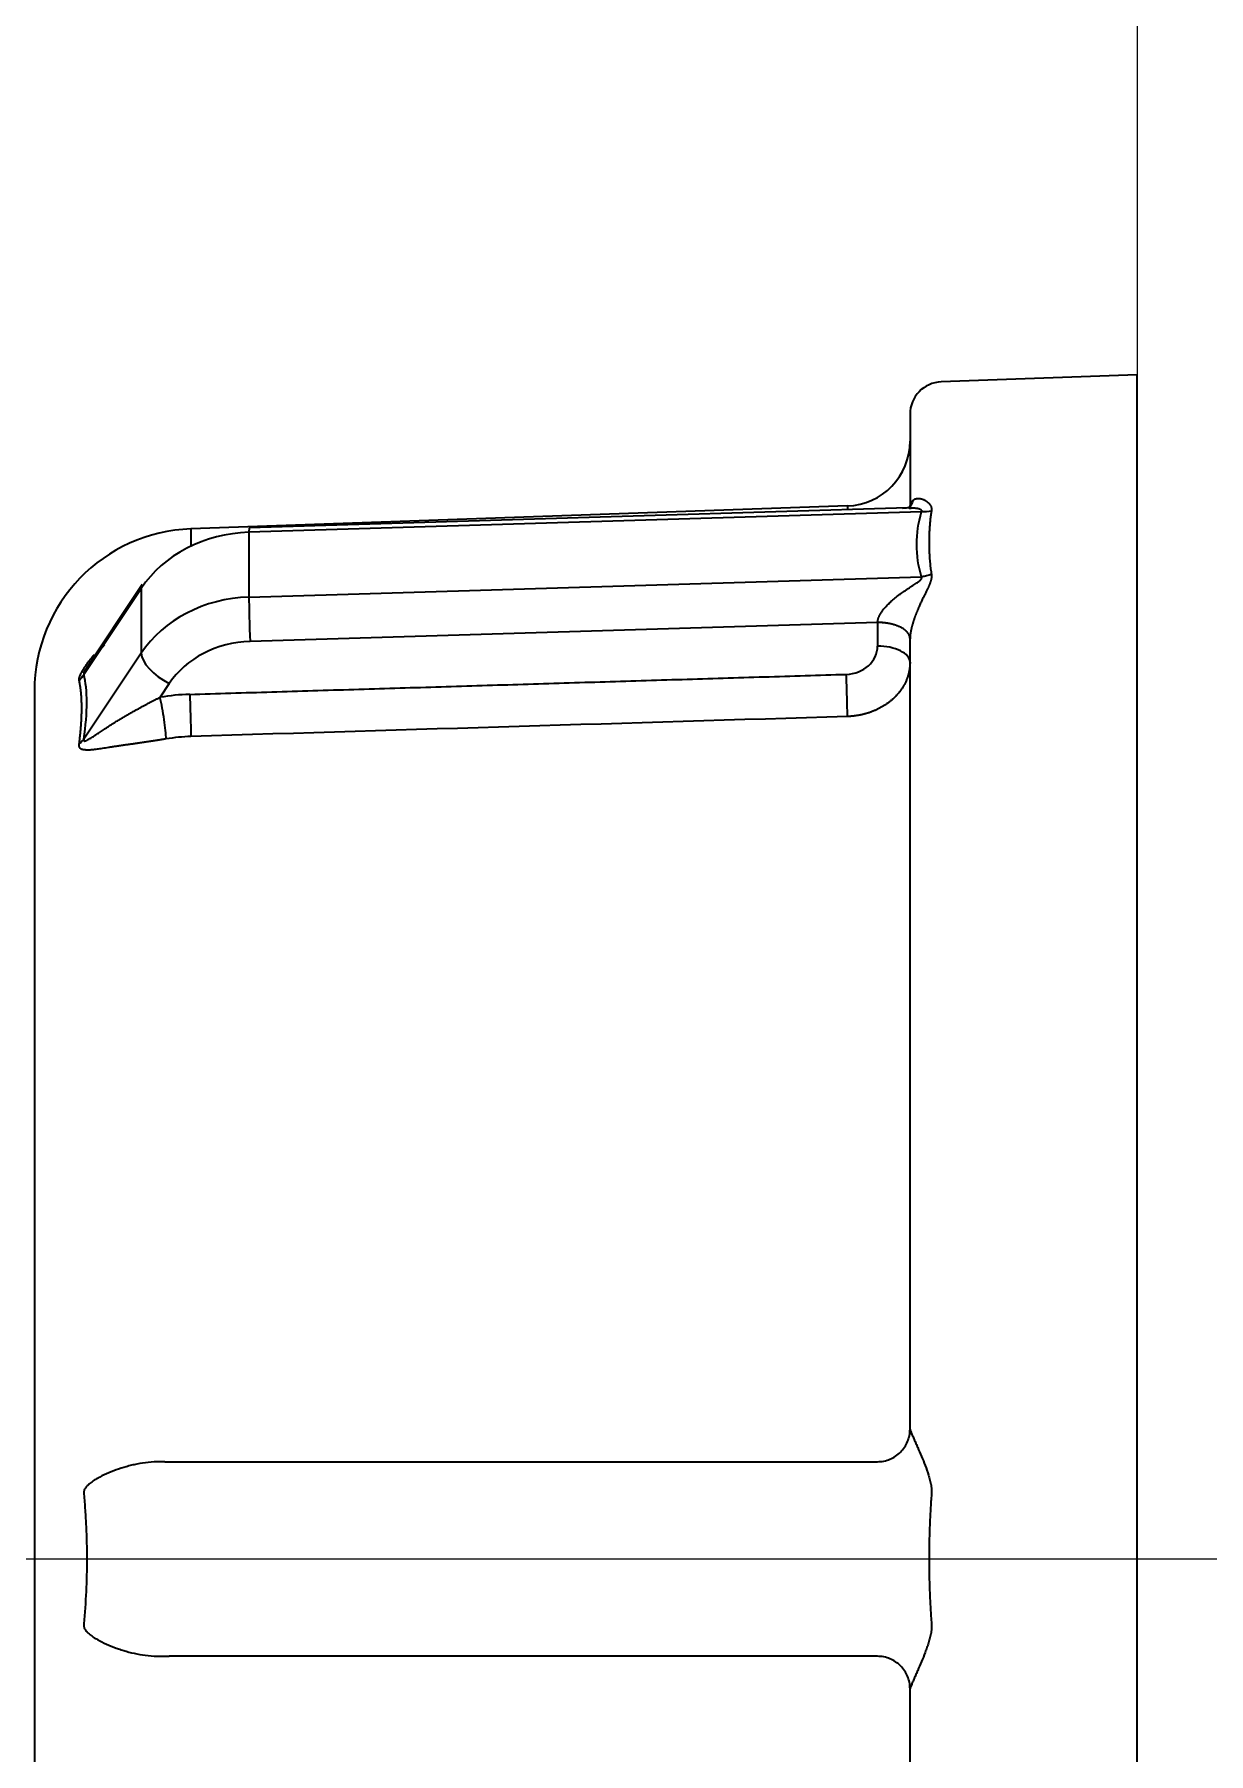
# Model space of a CAD drawing. Extents: x 5997 to 10491, y -672 to 3388.
# Drawn here: x 8124.07 to 8142.18, y 1338.83 to 1365.33 of the extents above; entities that cross this region are included whole.
import ezdxf

# ---------------------------------------------------------------- set-up
doc = ezdxf.new("R2010")
doc.units = 0
doc.header["$LTSCALE"] = 5
doc.layers.get('0').update_dxf_attribs({"linetype": 'CONTINUOUS', "lineweight": 0})
doc.layers.add('1', color=7, linetype='CONTINUOUS', true_color=0xffffff)

msp = doc.modelspace()

# ---------------------------------------------------------------- linework, layer by layer
at = {"color": 4}
for p, q in [((8141.073, 1391.826), (8141.073, 1291.826)), ((8091.073, 1341.826), (8191.073, 1341.826))]:
    msp.add_line(p, q, dxfattribs=at)
at = {"layer": '1', "color": 7, "linetype": 'Continuous', "lineweight": 35}
for p, q in [((8141.073, 1360.076), (8138.055, 1359.971)), ((8141.073, 1323.576), (8141.073, 1360.076)), ((8137.573, 1359.471), (8137.573, 1358.009)), ((8136.608, 1358.057), (8126.486, 1357.704)), ((8137.751, 1357.966), (8127.381, 1357.652)), ((8137.533, 1358.026), (8127.383, 1357.719)), ((8136.608, 1358.057), (8136.608, 1357.998)), ((8126.486, 1357.704), (8126.486, 1357.438)), ((8127.383, 1357.719), (8127.381, 1357.652)), ((8127.381, 1357.652), (8127.381, 1356.652)), ((8125.736, 1356.848), (8124.823, 1355.478)), ((8125.736, 1356.848), (8125.719, 1356.787)), ((8127.381, 1356.652), (8137.751, 1356.966)), ((8124.835, 1355.462), (8125.719, 1356.787)), ((8125.719, 1356.787), (8125.719, 1355.787)), ((8137.073, 1356.262), (8127.398, 1355.969)), ((8137.073, 1356.262), (8137.073, 1355.898)), ((8137.573, 1343.826), (8137.573, 1356.009)), ((8125.719, 1355.787), (8124.835, 1354.461)), ((8126.152, 1355.321), (8126.01, 1355.109)), ((8124.073, 1355.206), (8124.073, 1328.447)), ((8126.085, 1343.326), (8126.01, 1343.326)), ((8126.085, 1343.326), (8126.152, 1343.326)), ((8126.152, 1343.326), (8127.398, 1343.326)), ((8127.398, 1343.326), (8137.073, 1343.326)), ((8126.01, 1340.326), (8126.085, 1340.326)), ((8126.085, 1340.326), (8126.152, 1340.326)), ((8127.398, 1340.326), (8126.152, 1340.326)), ((8137.073, 1340.326), (8127.398, 1340.326)), ((8137.573, 1327.644), (8137.573, 1339.826))]:
    msp.add_line(p, q, dxfattribs=at)
for centre, radius, start, end in [((8138.073, 1359.471), 0.5, 92, 180), ((8136.573, 1359.057), 1, 272, 0), ((8126.573, 1355.206), 2.5, 92, 180)]:
    msp.add_arc(centre, radius, start, end, dxfattribs=at)
for centre, major_axis, ratio, start_param, end_param in [((8127.451, 1355.921), (-2, 0), 0.866025, -1.53589, -0.523599), ((8127.451, 1354.921), (-2, 0), 0.866025, -1.53589, -0.523599), ((8127.398, 1356.219), (-0.015, 0.5), 0.01745, 0.523335, 2.094131), ((8126.152, 1355.571), (-0.416, 0.277), 0.433013, 0.281035, 1.851831), ((8127.451, 1354.671), (-1.5, 0), 0.866025, -1.53589, -0.523599), ((8136.571, 1355.896), (-0.502, 0), 0.866025, 1.608928, 3.145366), ((8124.402, 1355.678), (0.483, 0.129), 0.931738, -1.000485, -0.759353), ((8122.131, 1350.905), (2.46, 4.919), 0.25, -0.646485, -0.28081), ((8126.573, 1352.574), (-2.98, 0), 0.866025, -1.535585, -1.380756), ((8124.401, 1354.678), (-0.495, 0.073), 0.76974, 2.498206, 2.739037)]:
    msp.add_ellipse(centre, major_axis=major_axis, ratio=ratio, start_param=start_param, end_param=end_param, dxfattribs=at)
for points, knots in [([(8137.615, 1358.14), (8137.61, 1358.106), (8137.593, 1358.061), (8137.554, 1358.03), (8137.539, 1358.022)], [0, 0, 0, 0, 0.610679, 1, 1, 1, 1]), ([(8137.573, 1358.009), (8137.573, 1358.011), (8137.573, 1358.015), (8137.573, 1358.021), (8137.573, 1358.026), (8137.574, 1358.032), (8137.574, 1358.038), (8137.575, 1358.043), (8137.576, 1358.049), (8137.576, 1358.054), (8137.577, 1358.06), (8137.578, 1358.065), (8137.579, 1358.07), (8137.581, 1358.075), (8137.582, 1358.08), (8137.583, 1358.085), (8137.585, 1358.09), (8137.587, 1358.094), (8137.589, 1358.099), (8137.59, 1358.103), (8137.592, 1358.107), (8137.595, 1358.111), (8137.597, 1358.115), (8137.599, 1358.119), (8137.602, 1358.123), (8137.604, 1358.127), (8137.607, 1358.13), (8137.61, 1358.134), (8137.613, 1358.137), (8137.616, 1358.14), (8137.619, 1358.143), (8137.622, 1358.146), (8137.625, 1358.149), (8137.629, 1358.152), (8137.632, 1358.154), (8137.636, 1358.157), (8137.639, 1358.159), (8137.643, 1358.161), (8137.647, 1358.163), (8137.651, 1358.165), (8137.656, 1358.166), (8137.66, 1358.168), (8137.664, 1358.169), (8137.669, 1358.17), (8137.673, 1358.171), (8137.678, 1358.172), (8137.683, 1358.173), (8137.687, 1358.173), (8137.692, 1358.174), (8137.697, 1358.174), (8137.703, 1358.174), (8137.708, 1358.174), (8137.711, 1358.174), (8137.713, 1358.173)], [0, 0, 0, 0, 0.013654, 0.027422, 0.041315, 0.055343, 0.069517, 0.083846, 0.098341, 0.113012, 0.127866, 0.142913, 0.158162, 0.173621, 0.189297, 0.205199, 0.221334, 0.237708, 0.254329, 0.271203, 0.288336, 0.305735, 0.323404, 0.34135, 0.359577, 0.378091, 0.396897, 0.415998, 0.435401, 0.455107, 0.475123, 0.495452, 0.516097, 0.537061, 0.55835, 0.579964, 0.601909, 0.624187, 0.6468, 0.669751, 0.693044, 0.716681, 0.740663, 0.764994, 0.789676, 0.814711, 0.8401, 0.865847, 0.891953, 0.918419, 0.945248, 0.972441, 1, 1, 1, 1]), ([(8137.713, 1358.173), (8137.715, 1358.173), (8137.72, 1358.173), (8137.727, 1358.172), (8137.733, 1358.171), (8137.74, 1358.169), (8137.747, 1358.168), (8137.754, 1358.166), (8137.761, 1358.164), (8137.767, 1358.161), (8137.774, 1358.159), (8137.781, 1358.156), (8137.788, 1358.153), (8137.795, 1358.149), (8137.801, 1358.146), (8137.808, 1358.142), (8137.815, 1358.138), (8137.821, 1358.134), (8137.828, 1358.129), (8137.836, 1358.124), (8137.844, 1358.117), (8137.853, 1358.109), (8137.861, 1358.101), (8137.869, 1358.093), (8137.876, 1358.084), (8137.882, 1358.075), (8137.888, 1358.066), (8137.893, 1358.057), (8137.897, 1358.047), (8137.9, 1358.038), (8137.902, 1358.028), (8137.904, 1358.018), (8137.905, 1358.009), (8137.905, 1357.999), (8137.905, 1357.989), (8137.904, 1357.982), (8137.903, 1357.979)], [0, 0, 0, 0, 0.025194, 0.050444, 0.075752, 0.10112, 0.12655, 0.152044, 0.177602, 0.203227, 0.228921, 0.254685, 0.280521, 0.306431, 0.332416, 0.358477, 0.384617, 0.410837, 0.437139, 0.463524, 0.503498, 0.542512, 0.580583, 0.617728, 0.653966, 0.689317, 0.723804, 0.75745, 0.790283, 0.822331, 0.853623, 0.884193, 0.914077, 0.943312, 0.971938, 1, 1, 1, 1]), ([(8137.751, 1357.966), (8137.752, 1357.967), (8137.754, 1357.97), (8137.755, 1357.974), (8137.755, 1357.979), (8137.754, 1357.983), (8137.752, 1357.987), (8137.749, 1357.991), (8137.745, 1357.994), (8137.74, 1357.998), (8137.734, 1358.001), (8137.727, 1358.005), (8137.716, 1358.009), (8137.699, 1358.014), (8137.675, 1358.018), (8137.647, 1358.022), (8137.62, 1358.025), (8137.595, 1358.026), (8137.569, 1358.027), (8137.534, 1358.026), (8137.493, 1358.024), (8137.464, 1358.022), (8137.451, 1358.02)], [0, 0, 0, 0, 0.019467, 0.038875, 0.058495, 0.078591, 0.099408, 0.121167, 0.144061, 0.168257, 0.193896, 0.221096, 0.249957, 0.311815, 0.383683, 0.465873, 0.558591, 0.601487, 0.670996, 0.767119, 0.889855, 1, 1, 1, 1]), ([(8137.903, 1357.979), (8137.902, 1357.972), (8137.899, 1357.957), (8137.896, 1357.934), (8137.892, 1357.911), (8137.889, 1357.888), (8137.886, 1357.865), (8137.884, 1357.841), (8137.881, 1357.817), (8137.879, 1357.792), (8137.877, 1357.768), (8137.875, 1357.742), (8137.873, 1357.717), (8137.872, 1357.691), (8137.87, 1357.665), (8137.869, 1357.639), (8137.868, 1357.612), (8137.868, 1357.585), (8137.867, 1357.557), (8137.867, 1357.53), (8137.867, 1357.495), (8137.867, 1357.453), (8137.868, 1357.405), (8137.869, 1357.358), (8137.871, 1357.311), (8137.874, 1357.265), (8137.877, 1357.22), (8137.881, 1357.176), (8137.886, 1357.132), (8137.891, 1357.089), (8137.897, 1357.046), (8137.901, 1357.018), (8137.903, 1357.004)], [0, 0, 0, 0, 0.023767, 0.047813, 0.072139, 0.096746, 0.121634, 0.146804, 0.172257, 0.197993, 0.224014, 0.25032, 0.276911, 0.303788, 0.330952, 0.358404, 0.386144, 0.414172, 0.44249, 0.471098, 0.499996, 0.549727, 0.598592, 0.646596, 0.693742, 0.740031, 0.785469, 0.830058, 0.873802, 0.916704, 0.958769, 1, 1, 1, 1]), ([(8137.073, 1356.262), (8137.073, 1356.266), (8137.074, 1356.275), (8137.076, 1356.288), (8137.078, 1356.301), (8137.082, 1356.315), (8137.087, 1356.329), (8137.092, 1356.343), (8137.098, 1356.358), (8137.105, 1356.372), (8137.113, 1356.387), (8137.122, 1356.402), (8137.132, 1356.418), (8137.142, 1356.433), (8137.153, 1356.449), (8137.173, 1356.475), (8137.205, 1356.512), (8137.253, 1356.56), (8137.308, 1356.611), (8137.366, 1356.658), (8137.428, 1356.704), (8137.484, 1356.743), (8137.534, 1356.777), (8137.569, 1356.8), (8137.595, 1356.817), (8137.62, 1356.833), (8137.647, 1356.85), (8137.676, 1356.869), (8137.699, 1356.886), (8137.715, 1356.898), (8137.723, 1356.906), (8137.727, 1356.91), (8137.731, 1356.913), (8137.734, 1356.916), (8137.738, 1356.92), (8137.74, 1356.923), (8137.743, 1356.926), (8137.745, 1356.929), (8137.748, 1356.932), (8137.749, 1356.935), (8137.751, 1356.938), (8137.752, 1356.941), (8137.753, 1356.944), (8137.754, 1356.947), (8137.755, 1356.949), (8137.755, 1356.952), (8137.755, 1356.954), (8137.755, 1356.957), (8137.754, 1356.959), (8137.753, 1356.961), (8137.752, 1356.964), (8137.751, 1356.965), (8137.751, 1356.966)], [0, 0, 0, 0, 0.013508, 0.027194, 0.0411, 0.055267, 0.069734, 0.084537, 0.099711, 0.115286, 0.131293, 0.147757, 0.164703, 0.182154, 0.200131, 0.218653, 0.273154, 0.334865, 0.404004, 0.480725, 0.541811, 0.620938, 0.673242, 0.714195, 0.743796, 0.762045, 0.801571, 0.83659, 0.86719, 0.893501, 0.899742, 0.9058, 0.911681, 0.917391, 0.922934, 0.928316, 0.933545, 0.938627, 0.94357, 0.948382, 0.953073, 0.957654, 0.962133, 0.966523, 0.970836, 0.975085, 0.979282, 0.983443, 0.98758, 0.991709, 0.995844, 1, 1, 1, 1]), ([(8137.903, 1357.004), (8137.904, 1357.002), (8137.904, 1356.999), (8137.905, 1356.993), (8137.905, 1356.987), (8137.905, 1356.981), (8137.905, 1356.975), (8137.905, 1356.968), (8137.905, 1356.962), (8137.904, 1356.955), (8137.903, 1356.949), (8137.902, 1356.942), (8137.901, 1356.935), (8137.899, 1356.928), (8137.898, 1356.92), (8137.896, 1356.913), (8137.894, 1356.905), (8137.891, 1356.898), (8137.889, 1356.89), (8137.886, 1356.882), (8137.883, 1356.874), (8137.88, 1356.865), (8137.877, 1356.857), (8137.874, 1356.848), (8137.87, 1356.839), (8137.866, 1356.83), (8137.862, 1356.821), (8137.858, 1356.812), (8137.854, 1356.802), (8137.849, 1356.792), (8137.844, 1356.782), (8137.839, 1356.772), (8137.832, 1356.757), (8137.823, 1356.738), (8137.811, 1356.714), (8137.799, 1356.689), (8137.787, 1356.664), (8137.774, 1356.639), (8137.762, 1356.614), (8137.75, 1356.588), (8137.737, 1356.562), (8137.725, 1356.536), (8137.717, 1356.518), (8137.713, 1356.509)], [0, 0, 0, 0, 0.014414, 0.028974, 0.043684, 0.058551, 0.073581, 0.088779, 0.104152, 0.119704, 0.13544, 0.151365, 0.167484, 0.183801, 0.200322, 0.217049, 0.233988, 0.251142, 0.268514, 0.286109, 0.303929, 0.321979, 0.34026, 0.358778, 0.377533, 0.39653, 0.41577, 0.435257, 0.454992, 0.474978, 0.495218, 0.515714, 0.536467, 0.583885, 0.63104, 0.677944, 0.724604, 0.77103, 0.817232, 0.86322, 0.909004, 0.954594, 1, 1, 1, 1]), ([(8137.713, 1356.509), (8137.711, 1356.503), (8137.706, 1356.493), (8137.7, 1356.478), (8137.693, 1356.463), (8137.687, 1356.448), (8137.681, 1356.433), (8137.675, 1356.418), (8137.669, 1356.403), (8137.663, 1356.389), (8137.658, 1356.374), (8137.652, 1356.36), (8137.647, 1356.346), (8137.642, 1356.331), (8137.637, 1356.318), (8137.633, 1356.304), (8137.628, 1356.29), (8137.624, 1356.277), (8137.62, 1356.264), (8137.616, 1356.25), (8137.612, 1356.237), (8137.608, 1356.225), (8137.605, 1356.212), (8137.601, 1356.2), (8137.598, 1356.187), (8137.595, 1356.175), (8137.593, 1356.163), (8137.59, 1356.152), (8137.588, 1356.14), (8137.586, 1356.129), (8137.584, 1356.118), (8137.582, 1356.107), (8137.58, 1356.096), (8137.578, 1356.085), (8137.577, 1356.075), (8137.576, 1356.065), (8137.575, 1356.055), (8137.574, 1356.045), (8137.574, 1356.036), (8137.573, 1356.027), (8137.573, 1356.017), (8137.573, 1356.012), (8137.573, 1356.009)], [0, 0, 0, 0, 0.035073, 0.069552, 0.103441, 0.136743, 0.169461, 0.201601, 0.233165, 0.264159, 0.294588, 0.324455, 0.353767, 0.382529, 0.410747, 0.438426, 0.465574, 0.492197, 0.518301, 0.543896, 0.568988, 0.593586, 0.6177, 0.641338, 0.66451, 0.687227, 0.7095, 0.731341, 0.752762, 0.773776, 0.794397, 0.81464, 0.834519, 0.854051, 0.873253, 0.892142, 0.910736, 0.929056, 0.947121, 0.964952, 0.982571, 1, 1, 1, 1]), ([(8137.426, 1356.188), (8137.424, 1356.189), (8137.418, 1356.192), (8137.41, 1356.196), (8137.401, 1356.2), (8137.393, 1356.203), (8137.384, 1356.207), (8137.376, 1356.21), (8137.367, 1356.213), (8137.359, 1356.216), (8137.35, 1356.219), (8137.342, 1356.222), (8137.333, 1356.225), (8137.325, 1356.227), (8137.317, 1356.229), (8137.308, 1356.232), (8137.3, 1356.234), (8137.292, 1356.236), (8137.284, 1356.238), (8137.276, 1356.24), (8137.268, 1356.241), (8137.261, 1356.243), (8137.253, 1356.244), (8137.246, 1356.246), (8137.238, 1356.247), (8137.231, 1356.248), (8137.224, 1356.25), (8137.217, 1356.251), (8137.21, 1356.252), (8137.203, 1356.253), (8137.197, 1356.253), (8137.191, 1356.254), (8137.184, 1356.255), (8137.178, 1356.256), (8137.172, 1356.256), (8137.167, 1356.257), (8137.161, 1356.257), (8137.156, 1356.258), (8137.15, 1356.258), (8137.145, 1356.259), (8137.14, 1356.259), (8137.136, 1356.259), (8137.131, 1356.26), (8137.127, 1356.26), (8137.122, 1356.26), (8137.118, 1356.26), (8137.114, 1356.261), (8137.111, 1356.261), (8137.107, 1356.261), (8137.104, 1356.261), (8137.1, 1356.261), (8137.097, 1356.261), (8137.095, 1356.261), (8137.092, 1356.261), (8137.089, 1356.261), (8137.087, 1356.262), (8137.085, 1356.262), (8137.083, 1356.262), (8137.081, 1356.262), (8137.08, 1356.262), (8137.078, 1356.262), (8137.077, 1356.262), (8137.076, 1356.262), (8137.075, 1356.262), (8137.074, 1356.262), (8137.074, 1356.262), (8137.073, 1356.262), (8137.073, 1356.262), (8137.073, 1356.262)], [0, 0, 0, 0, 0.02978, 0.05911, 0.087989, 0.116419, 0.144399, 0.171928, 0.199008, 0.225637, 0.251816, 0.277545, 0.302824, 0.327653, 0.352032, 0.375961, 0.399439, 0.422468, 0.445046, 0.467175, 0.488853, 0.510081, 0.530859, 0.551187, 0.571065, 0.590493, 0.60947, 0.627998, 0.646075, 0.663703, 0.68088, 0.697607, 0.713884, 0.729711, 0.745088, 0.760015, 0.774491, 0.788518, 0.802094, 0.81522, 0.827897, 0.840123, 0.851899, 0.863225, 0.8741, 0.884526, 0.894502, 0.904027, 0.913102, 0.921728, 0.929903, 0.937628, 0.944903, 0.951728, 0.958102, 0.964027, 0.969502, 0.974526, 0.979101, 0.983225, 0.986899, 0.990124, 0.992898, 0.995222, 0.997097, 0.998521, 0.999497, 1, 1, 1, 1]), ([(8137.573, 1356.009), (8137.573, 1356.009), (8137.573, 1356.009), (8137.573, 1356.01), (8137.573, 1356.012), (8137.573, 1356.013), (8137.573, 1356.015), (8137.573, 1356.018), (8137.572, 1356.02), (8137.572, 1356.023), (8137.572, 1356.027), (8137.571, 1356.03), (8137.571, 1356.034), (8137.57, 1356.039), (8137.569, 1356.043), (8137.567, 1356.048), (8137.565, 1356.053), (8137.563, 1356.059), (8137.561, 1356.065), (8137.558, 1356.071), (8137.555, 1356.078), (8137.551, 1356.084), (8137.546, 1356.091), (8137.541, 1356.099), (8137.535, 1356.106), (8137.529, 1356.114), (8137.521, 1356.122), (8137.513, 1356.13), (8137.504, 1356.138), (8137.494, 1356.146), (8137.482, 1356.155), (8137.47, 1356.163), (8137.457, 1356.171), (8137.442, 1356.18), (8137.432, 1356.185), (8137.426, 1356.188)], [0, 0, 0, 0, 0.002611, 0.00694, 0.012997, 0.020783, 0.0303, 0.041547, 0.054527, 0.069238, 0.085681, 0.103857, 0.123764, 0.145404, 0.168776, 0.19388, 0.220716, 0.249285, 0.279587, 0.31162, 0.345386, 0.380884, 0.418115, 0.457078, 0.497773, 0.540201, 0.58436, 0.630253, 0.677877, 0.727234, 0.778323, 0.831144, 0.885697, 0.941982, 1, 1, 1, 1]), ([(8124.775, 1355.436), (8124.775, 1355.438), (8124.777, 1355.441), (8124.779, 1355.447), (8124.781, 1355.453), (8124.784, 1355.459), (8124.787, 1355.465), (8124.79, 1355.471), (8124.793, 1355.478), (8124.797, 1355.485), (8124.801, 1355.492), (8124.805, 1355.499), (8124.809, 1355.507), (8124.813, 1355.515), (8124.818, 1355.523), (8124.823, 1355.531), (8124.828, 1355.54), (8124.833, 1355.548), (8124.839, 1355.557), (8124.845, 1355.566), (8124.851, 1355.576), (8124.857, 1355.585), (8124.864, 1355.595), (8124.878, 1355.615), (8124.899, 1355.645), (8124.931, 1355.686), (8124.964, 1355.727), (8124.987, 1355.753), (8124.998, 1355.766)], [0, 0, 0, 0, 0.018261, 0.03694, 0.056055, 0.075619, 0.095648, 0.116155, 0.137152, 0.158651, 0.180663, 0.203197, 0.226264, 0.249872, 0.274029, 0.298743, 0.324021, 0.34987, 0.376297, 0.403306, 0.430905, 0.459097, 0.487888, 0.517283, 0.636143, 0.758225, 0.88379, 1, 1, 1, 1]), ([(8125.153, 1355.917), (8125.139, 1355.901), (8125.112, 1355.87), (8125.074, 1355.825), (8125.041, 1355.784), (8125.013, 1355.749), (8124.989, 1355.718), (8124.969, 1355.692), (8124.95, 1355.666), (8124.933, 1355.642), (8124.916, 1355.619), (8124.901, 1355.597), (8124.89, 1355.58), (8124.883, 1355.569), (8124.879, 1355.563), (8124.876, 1355.557), (8124.872, 1355.551), (8124.868, 1355.545), (8124.865, 1355.54), (8124.862, 1355.534), (8124.859, 1355.529), (8124.856, 1355.524), (8124.854, 1355.52), (8124.851, 1355.515), (8124.849, 1355.511), (8124.847, 1355.506), (8124.845, 1355.502), (8124.843, 1355.498), (8124.841, 1355.495), (8124.84, 1355.491), (8124.838, 1355.488), (8124.837, 1355.485), (8124.836, 1355.482), (8124.835, 1355.479), (8124.834, 1355.477), (8124.834, 1355.474), (8124.833, 1355.472), (8124.833, 1355.47), (8124.833, 1355.468), (8124.833, 1355.466), (8124.833, 1355.465), (8124.834, 1355.464), (8124.834, 1355.462), (8124.835, 1355.462), (8124.835, 1355.462)], [0, 0, 0, 0, 0.106515, 0.20752, 0.296917, 0.374724, 0.433794, 0.490021, 0.543423, 0.594018, 0.64183, 0.686886, 0.729216, 0.742081, 0.754581, 0.766721, 0.778504, 0.789937, 0.801025, 0.811774, 0.82219, 0.832281, 0.842055, 0.85152, 0.860687, 0.869566, 0.87817, 0.88651, 0.894602, 0.90246, 0.910103, 0.917548, 0.924815, 0.931926, 0.938905, 0.945774, 0.952561, 0.959291, 0.965991, 0.972688, 0.979411, 0.986187, 0.993041, 1, 1, 1, 1]), ([(8137.573, 1355.648), (8137.573, 1355.639), (8137.573, 1355.622), (8137.571, 1355.597), (8137.569, 1355.572), (8137.566, 1355.547), (8137.562, 1355.522), (8137.557, 1355.498), (8137.551, 1355.474), (8137.545, 1355.451), (8137.538, 1355.428), (8137.53, 1355.405), (8137.521, 1355.382), (8137.512, 1355.36), (8137.502, 1355.338), (8137.491, 1355.317), (8137.48, 1355.296), (8137.469, 1355.276), (8137.456, 1355.256), (8137.443, 1355.236), (8137.43, 1355.217), (8137.416, 1355.199), (8137.402, 1355.18), (8137.387, 1355.163), (8137.372, 1355.146), (8137.357, 1355.129), (8137.341, 1355.112), (8137.324, 1355.097), (8137.308, 1355.081), (8137.291, 1355.066), (8137.274, 1355.052), (8137.257, 1355.038), (8137.239, 1355.025), (8137.221, 1355.012), (8137.203, 1354.999), (8137.185, 1354.987), (8137.167, 1354.976), (8137.148, 1354.965), (8137.13, 1354.954), (8137.111, 1354.944), (8137.092, 1354.934), (8137.074, 1354.925), (8137.055, 1354.916), (8137.036, 1354.907), (8137.017, 1354.899), (8136.998, 1354.892), (8136.979, 1354.884), (8136.961, 1354.877), (8136.942, 1354.871), (8136.923, 1354.865), (8136.905, 1354.859), (8136.886, 1354.854), (8136.868, 1354.849), (8136.849, 1354.844), (8136.831, 1354.84), (8136.813, 1354.836), (8136.795, 1354.833), (8136.777, 1354.829), (8136.759, 1354.826), (8136.742, 1354.824), (8136.724, 1354.821), (8136.707, 1354.819), (8136.69, 1354.817), (8136.673, 1354.816), (8136.657, 1354.814), (8136.64, 1354.813), (8136.624, 1354.813), (8136.613, 1354.812), (8136.608, 1354.812)], [0, 0, 0, 0, 0.019871, 0.039597, 0.059177, 0.078612, 0.097901, 0.117045, 0.136044, 0.154897, 0.173605, 0.192167, 0.210585, 0.228856, 0.246983, 0.264964, 0.2828, 0.30049, 0.318036, 0.335436, 0.35269, 0.3698, 0.386764, 0.403583, 0.420257, 0.436785, 0.453169, 0.469407, 0.4855, 0.501447, 0.51725, 0.532907, 0.54842, 0.563787, 0.579009, 0.594086, 0.609018, 0.623804, 0.638446, 0.652943, 0.667294, 0.681501, 0.695562, 0.709479, 0.72325, 0.736876, 0.750358, 0.763694, 0.776886, 0.789932, 0.802834, 0.815591, 0.828202, 0.840669, 0.852991, 0.865168, 0.8772, 0.889088, 0.90083, 0.912428, 0.923881, 0.93519, 0.946353, 0.957372, 0.968246, 0.978975, 0.98956, 1, 1, 1, 1]), ([(8124.764, 1355.369), (8124.763, 1355.37), (8124.763, 1355.372), (8124.763, 1355.375), (8124.762, 1355.379), (8124.762, 1355.383), (8124.763, 1355.386), (8124.763, 1355.391), (8124.763, 1355.395), (8124.764, 1355.399), (8124.765, 1355.404), (8124.766, 1355.409), (8124.767, 1355.414), (8124.769, 1355.419), (8124.771, 1355.425), (8124.772, 1355.43), (8124.774, 1355.434), (8124.775, 1355.436)], [0, 0, 0, 0, 0.064702, 0.129405, 0.194175, 0.259079, 0.324181, 0.389548, 0.455244, 0.521332, 0.587875, 0.654933, 0.722568, 0.790836, 0.859794, 0.929498, 1, 1, 1, 1]), ([(8124.775, 1354.481), (8124.775, 1354.488), (8124.777, 1354.503), (8124.779, 1354.525), (8124.782, 1354.546), (8124.784, 1354.568), (8124.786, 1354.589), (8124.788, 1354.61), (8124.789, 1354.631), (8124.791, 1354.651), (8124.793, 1354.672), (8124.794, 1354.692), (8124.795, 1354.713), (8124.797, 1354.733), (8124.798, 1354.753), (8124.799, 1354.772), (8124.8, 1354.792), (8124.801, 1354.811), (8124.801, 1354.831), (8124.802, 1354.85), (8124.802, 1354.869), (8124.803, 1354.887), (8124.803, 1354.906), (8124.803, 1354.924), (8124.803, 1354.942), (8124.803, 1354.961), (8124.803, 1354.978), (8124.803, 1354.996), (8124.802, 1355.014), (8124.802, 1355.031), (8124.801, 1355.048), (8124.801, 1355.065), (8124.8, 1355.082), (8124.799, 1355.099), (8124.798, 1355.115), (8124.797, 1355.132), (8124.795, 1355.148), (8124.794, 1355.164), (8124.793, 1355.179), (8124.791, 1355.195), (8124.789, 1355.211), (8124.788, 1355.226), (8124.786, 1355.241), (8124.784, 1355.256), (8124.782, 1355.27), (8124.779, 1355.285), (8124.777, 1355.299), (8124.775, 1355.309), (8124.775, 1355.313)], [0, 0, 0, 0, 0.021779, 0.043552, 0.06532, 0.087084, 0.108843, 0.130598, 0.152348, 0.174095, 0.195839, 0.217578, 0.239315, 0.261049, 0.28278, 0.304509, 0.326236, 0.347961, 0.369684, 0.391405, 0.413126, 0.434845, 0.456564, 0.478282, 0.5, 0.521718, 0.543437, 0.565155, 0.586875, 0.608595, 0.630317, 0.65204, 0.673765, 0.695491, 0.71722, 0.738951, 0.760685, 0.782422, 0.804162, 0.825905, 0.847652, 0.869403, 0.891157, 0.912916, 0.93468, 0.956448, 0.978221, 1, 1, 1, 1]), ([(8136.608, 1354.812), (8136.608, 1354.848), (8136.607, 1354.893), (8136.605, 1354.995), (8136.604, 1355.052), (8136.6, 1355.171), (8136.599, 1355.232), (8136.595, 1355.351), (8136.592, 1355.409), (8136.59, 1355.462)], [0, 0, 0, 0, 0.25, 0.25, 0.5, 0.5, 0.75, 0.75, 1, 1, 1, 1]), ([(8124.835, 1354.461), (8124.834, 1354.459), (8124.834, 1354.455), (8124.833, 1354.45), (8124.833, 1354.446), (8124.834, 1354.442), (8124.835, 1354.439), (8124.838, 1354.436), (8124.84, 1354.435), (8124.844, 1354.434), (8124.848, 1354.434), (8124.853, 1354.434), (8124.858, 1354.436), (8124.865, 1354.438), (8124.872, 1354.441), (8124.879, 1354.444), (8124.892, 1354.451), (8124.913, 1354.463), (8124.942, 1354.48), (8124.975, 1354.5), (8125.006, 1354.521), (8125.036, 1354.54), (8125.063, 1354.558), (8125.091, 1354.577), (8125.123, 1354.598), (8125.157, 1354.621), (8125.194, 1354.646), (8125.233, 1354.672), (8125.272, 1354.697), (8125.308, 1354.719), (8125.339, 1354.739), (8125.365, 1354.755), (8125.391, 1354.77), (8125.417, 1354.786), (8125.443, 1354.801), (8125.468, 1354.816), (8125.493, 1354.831), (8125.519, 1354.845), (8125.543, 1354.859), (8125.568, 1354.873), (8125.592, 1354.887), (8125.616, 1354.9), (8125.64, 1354.914), (8125.664, 1354.926), (8125.687, 1354.939), (8125.71, 1354.952), (8125.732, 1354.964), (8125.754, 1354.976), (8125.776, 1354.987), (8125.798, 1354.999), (8125.819, 1355.01), (8125.84, 1355.021), (8125.86, 1355.032), (8125.88, 1355.042), (8125.9, 1355.052), (8125.919, 1355.062), (8125.938, 1355.072), (8125.957, 1355.082), (8125.975, 1355.091), (8125.993, 1355.1), (8126.004, 1355.106), (8126.01, 1355.109)], [0, 0, 0, 0, 0.004946, 0.009778, 0.014578, 0.019429, 0.024413, 0.029605, 0.035071, 0.040869, 0.047046, 0.053642, 0.06069, 0.068216, 0.076242, 0.084787, 0.093864, 0.120201, 0.149431, 0.181602, 0.216752, 0.239945, 0.264738, 0.291135, 0.319139, 0.348753, 0.38257, 0.416235, 0.449748, 0.48311, 0.504811, 0.526175, 0.547202, 0.567893, 0.588247, 0.608265, 0.627946, 0.647292, 0.666302, 0.684976, 0.703314, 0.721318, 0.738986, 0.756319, 0.773317, 0.789981, 0.80631, 0.822306, 0.837967, 0.853295, 0.86829, 0.882953, 0.897282, 0.91128, 0.924945, 0.93828, 0.951283, 0.963957, 0.9763, 0.988314, 1, 1, 1, 1]), ([(8126.468, 1355.154), (8126.47, 1355.101), (8126.472, 1355.044), (8126.476, 1354.924), (8126.478, 1354.863), (8126.481, 1354.745), (8126.483, 1354.688), (8126.485, 1354.586), (8126.485, 1354.541), (8126.486, 1354.504)], [0, 0, 0, 0, 0.25, 0.25, 0.5, 0.5, 0.75, 0.75, 1, 1, 1, 1]), ([(8126.104, 1354.466), (8126.098, 1354.466), (8126.087, 1354.464), (8126.07, 1354.461), (8126.053, 1354.458), (8126.036, 1354.455), (8126.018, 1354.452), (8126.001, 1354.45), (8125.984, 1354.447), (8125.967, 1354.444), (8125.95, 1354.441), (8125.933, 1354.439), (8125.916, 1354.436), (8125.898, 1354.433), (8125.881, 1354.431), (8125.864, 1354.428), (8125.847, 1354.426), (8125.83, 1354.423), (8125.812, 1354.421), (8125.795, 1354.418), (8125.778, 1354.416), (8125.761, 1354.413), (8125.744, 1354.41), (8125.727, 1354.408), (8125.71, 1354.406), (8125.692, 1354.403), (8125.675, 1354.401), (8125.658, 1354.398), (8125.641, 1354.396), (8125.624, 1354.393), (8125.607, 1354.391), (8125.59, 1354.388), (8125.573, 1354.386), (8125.556, 1354.384), (8125.539, 1354.381), (8125.522, 1354.379), (8125.505, 1354.376), (8125.488, 1354.374), (8125.471, 1354.372), (8125.454, 1354.369), (8125.438, 1354.367), (8125.421, 1354.364), (8125.404, 1354.362), (8125.387, 1354.36), (8125.371, 1354.357), (8125.354, 1354.355), (8125.337, 1354.352), (8125.308, 1354.348), (8125.266, 1354.342), (8125.215, 1354.334), (8125.166, 1354.326), (8125.121, 1354.319), (8125.078, 1354.313), (8125.039, 1354.307), (8125.001, 1354.302), (8124.965, 1354.298), (8124.931, 1354.295), (8124.899, 1354.294), (8124.876, 1354.294), (8124.858, 1354.296), (8124.847, 1354.297), (8124.836, 1354.298), (8124.826, 1354.3), (8124.817, 1354.302), (8124.809, 1354.304), (8124.801, 1354.307), (8124.794, 1354.31), (8124.788, 1354.314), (8124.783, 1354.318), (8124.778, 1354.322), (8124.776, 1354.326), (8124.775, 1354.328)], [0, 0, 0, 0, 0.009756, 0.019532, 0.029328, 0.039147, 0.048989, 0.058856, 0.06875, 0.078671, 0.088622, 0.098602, 0.108615, 0.11866, 0.128739, 0.138854, 0.149006, 0.159195, 0.169423, 0.179692, 0.190001, 0.200354, 0.21075, 0.221191, 0.231677, 0.242211, 0.252792, 0.263423, 0.274103, 0.284835, 0.295619, 0.306455, 0.317346, 0.328291, 0.339292, 0.350349, 0.361464, 0.372637, 0.38387, 0.395162, 0.406515, 0.41793, 0.429406, 0.440946, 0.45255, 0.464217, 0.47595, 0.487749, 0.527395, 0.565718, 0.602737, 0.638474, 0.672952, 0.7062, 0.738248, 0.771619, 0.804048, 0.835596, 0.86633, 0.880137, 0.893424, 0.906197, 0.918466, 0.930241, 0.941534, 0.952356, 0.962723, 0.972651, 0.982159, 0.991267, 1, 1, 1, 1]), ([(8124.775, 1354.328), (8124.774, 1354.329), (8124.772, 1354.331), (8124.77, 1354.335), (8124.769, 1354.338), (8124.767, 1354.342), (8124.766, 1354.346), (8124.765, 1354.351), (8124.764, 1354.355), (8124.763, 1354.36), (8124.763, 1354.365), (8124.762, 1354.369), (8124.762, 1354.375), (8124.763, 1354.38), (8124.763, 1354.385), (8124.763, 1354.389), (8124.764, 1354.391)], [0, 0, 0, 0, 0.07549, 0.15007, 0.223806, 0.296765, 0.369019, 0.440639, 0.511699, 0.582276, 0.652447, 0.72229, 0.791886, 0.861315, 0.93066, 1, 1, 1, 1]), ([(8137.426, 1343.473), (8137.45, 1343.496), (8137.47, 1343.521), (8137.507, 1343.576), (8137.522, 1343.605), (8137.547, 1343.665), (8137.557, 1343.696), (8137.57, 1343.761), (8137.573, 1343.793), (8137.573, 1343.826)], [0, 0, 0, 0, 0.25, 0.25, 0.5, 0.5, 0.75, 0.75, 1, 1, 1, 1]), ([(8137.573, 1343.826), (8137.573, 1343.825), (8137.573, 1343.822), (8137.575, 1343.815), (8137.577, 1343.811), (8137.58, 1343.801), (8137.583, 1343.796), (8137.588, 1343.783), (8137.59, 1343.776), (8137.6, 1343.755), (8137.606, 1343.738), (8137.618, 1343.712), (8137.622, 1343.703), (8137.63, 1343.685), (8137.634, 1343.675), (8137.646, 1343.646), (8137.655, 1343.626), (8137.673, 1343.585), (8137.682, 1343.564), (8137.711, 1343.499), (8137.73, 1343.453), (8137.769, 1343.361), (8137.788, 1343.314), (8137.825, 1343.218), (8137.843, 1343.169), (8137.867, 1343.093), (8137.874, 1343.068), (8137.887, 1343.016), (8137.893, 1342.989), (8137.901, 1342.936), (8137.904, 1342.909), (8137.906, 1342.855), (8137.906, 1342.828), (8137.903, 1342.801)], [0, 0, 0, 0, 0.03125, 0.03125, 0.0625, 0.0625, 0.09375, 0.09375, 0.125, 0.125, 0.1875, 0.1875, 0.21875, 0.21875, 0.25, 0.25, 0.3125, 0.3125, 0.375, 0.375, 0.5, 0.5, 0.625, 0.625, 0.75, 0.75, 0.8125, 0.8125, 0.875, 0.875, 0.9375, 0.9375, 1, 1, 1, 1]), ([(8126.01, 1343.326), (8125.948, 1343.326), (8125.887, 1343.322), (8125.769, 1343.309), (8125.711, 1343.3), (8125.626, 1343.283), (8125.599, 1343.277), (8125.544, 1343.263), (8125.516, 1343.256), (8125.436, 1343.233), (8125.384, 1343.217), (8125.283, 1343.18), (8125.233, 1343.16), (8125.138, 1343.118), (8125.091, 1343.095), (8125.024, 1343.056), (8125.002, 1343.043), (8124.959, 1343.014), (8124.938, 1342.999), (8124.907, 1342.973), (8124.897, 1342.964), (8124.878, 1342.944), (8124.869, 1342.933), (8124.856, 1342.915), (8124.852, 1342.909), (8124.844, 1342.895), (8124.841, 1342.887), (8124.837, 1342.875), (8124.836, 1342.87), (8124.834, 1342.862), (8124.833, 1342.857), (8124.833, 1342.848), (8124.833, 1342.844), (8124.833, 1342.835), (8124.834, 1342.83), (8124.835, 1342.826)], [0, 0, 0, 0, 0.125, 0.125, 0.25, 0.25, 0.3125, 0.3125, 0.375, 0.375, 0.5, 0.5, 0.625, 0.625, 0.75, 0.75, 0.8125, 0.8125, 0.875, 0.875, 0.90625, 0.90625, 0.9375, 0.9375, 0.953125, 0.953125, 0.96875, 0.96875, 0.976563, 0.976563, 0.984375, 0.984375, 0.992188, 0.992188, 1, 1, 1, 1]), ([(8137.073, 1343.326), (8137.106, 1343.326), (8137.138, 1343.329), (8137.203, 1343.342), (8137.234, 1343.352), (8137.294, 1343.377), (8137.323, 1343.392), (8137.378, 1343.429), (8137.403, 1343.449), (8137.426, 1343.473)], [0, 0, 0, 0, 0.25, 0.25, 0.5, 0.5, 0.75, 0.75, 1, 1, 1, 1]), ([(8124.835, 1342.826), (8124.843, 1342.743), (8124.85, 1342.66), (8124.858, 1342.535), (8124.861, 1342.493), (8124.866, 1342.409), (8124.868, 1342.367), (8124.877, 1342.158), (8124.881, 1341.991), (8124.881, 1341.658), (8124.877, 1341.491), (8124.862, 1341.158), (8124.851, 1340.992), (8124.835, 1340.826)], [0, 0, 0, 0, 0.125, 0.125, 0.1875, 0.1875, 0.25, 0.25, 0.5, 0.5, 0.75, 0.75, 1, 1, 1, 1]), ([(8137.903, 1342.801), (8137.896, 1342.72), (8137.891, 1342.639), (8137.882, 1342.476), (8137.878, 1342.395), (8137.87, 1342.151), (8137.867, 1341.989), (8137.867, 1341.663), (8137.87, 1341.501), (8137.878, 1341.257), (8137.882, 1341.176), (8137.891, 1341.014), (8137.896, 1340.932), (8137.903, 1340.851)], [0, 0, 0, 0, 0.125, 0.125, 0.25, 0.25, 0.5, 0.5, 0.75, 0.75, 0.875, 0.875, 1, 1, 1, 1]), ([(8124.835, 1340.826), (8124.834, 1340.822), (8124.833, 1340.817), (8124.833, 1340.808), (8124.833, 1340.804), (8124.834, 1340.795), (8124.834, 1340.79), (8124.836, 1340.781), (8124.837, 1340.777), (8124.841, 1340.765), (8124.844, 1340.757), (8124.852, 1340.743), (8124.856, 1340.736), (8124.869, 1340.718), (8124.879, 1340.707), (8124.898, 1340.688), (8124.908, 1340.679), (8124.938, 1340.653), (8124.959, 1340.638), (8125.002, 1340.609), (8125.024, 1340.596), (8125.092, 1340.558), (8125.138, 1340.535), (8125.234, 1340.492), (8125.283, 1340.472), (8125.359, 1340.445), (8125.385, 1340.436), (8125.437, 1340.419), (8125.463, 1340.411), (8125.543, 1340.388), (8125.598, 1340.375), (8125.711, 1340.352), (8125.768, 1340.343), (8125.887, 1340.33), (8125.948, 1340.326), (8126.01, 1340.326)], [0, 0, 0, 0, 0.007812, 0.007812, 0.015625, 0.015625, 0.023437, 0.023437, 0.03125, 0.03125, 0.046875, 0.046875, 0.0625, 0.0625, 0.09375, 0.09375, 0.125, 0.125, 0.1875, 0.1875, 0.25, 0.25, 0.375, 0.375, 0.5, 0.5, 0.5625, 0.5625, 0.625, 0.625, 0.75, 0.75, 0.875, 0.875, 1, 1, 1, 1]), ([(8137.903, 1340.851), (8137.906, 1340.824), (8137.906, 1340.797), (8137.904, 1340.743), (8137.901, 1340.716), (8137.893, 1340.663), (8137.887, 1340.637), (8137.874, 1340.585), (8137.867, 1340.56), (8137.851, 1340.509), (8137.843, 1340.484), (8137.825, 1340.435), (8137.816, 1340.41), (8137.788, 1340.338), (8137.769, 1340.291), (8137.73, 1340.199), (8137.711, 1340.153), (8137.682, 1340.088), (8137.673, 1340.067), (8137.655, 1340.026), (8137.646, 1340.006), (8137.629, 1339.967), (8137.621, 1339.949), (8137.606, 1339.914), (8137.6, 1339.898), (8137.591, 1339.876), (8137.588, 1339.869), (8137.583, 1339.857), (8137.581, 1339.851), (8137.577, 1339.841), (8137.575, 1339.837), (8137.573, 1339.83), (8137.573, 1339.828), (8137.573, 1339.826)], [0, 0, 0, 0, 0.0625, 0.0625, 0.125, 0.125, 0.1875, 0.1875, 0.25, 0.25, 0.3125, 0.3125, 0.375, 0.375, 0.5, 0.5, 0.625, 0.625, 0.6875, 0.6875, 0.75, 0.75, 0.8125, 0.8125, 0.875, 0.875, 0.90625, 0.90625, 0.9375, 0.9375, 0.96875, 0.96875, 1, 1, 1, 1]), ([(8137.426, 1340.18), (8137.403, 1340.203), (8137.378, 1340.224), (8137.323, 1340.26), (8137.294, 1340.276), (8137.234, 1340.301), (8137.203, 1340.31), (8137.138, 1340.323), (8137.106, 1340.326), (8137.073, 1340.326)], [0, 0, 0, 0, 0.25, 0.25, 0.5, 0.5, 0.75, 0.75, 1, 1, 1, 1]), ([(8137.573, 1339.826), (8137.573, 1339.859), (8137.57, 1339.892), (8137.557, 1339.956), (8137.547, 1339.987), (8137.522, 1340.048), (8137.507, 1340.077), (8137.47, 1340.131), (8137.45, 1340.157), (8137.426, 1340.18)], [0, 0, 0, 0, 0.25, 0.25, 0.5, 0.5, 0.75, 0.75, 1, 1, 1, 1])]:
    msp.add_open_spline(points, degree=3, knots=knots, dxfattribs=at)
for points, degree in [([(8137.751, 1356.966), (8137.697, 1357.129), (8137.66, 1357.463), (8137.697, 1357.799), (8137.751, 1357.966)], 3), ([(8137.903, 1357.979), (8137.854, 1357.967), (8137.803, 1357.963), (8137.751, 1357.966)], 3), ([(8137.903, 1357.004), (8137.879, 1356.994), (8137.829, 1356.978), (8137.777, 1356.969), (8137.751, 1356.966)], 3), ([(8137.426, 1355.824), (8137.334, 1355.87), (8137.204, 1355.898), (8137.073, 1355.898)], 3), ([(8137.573, 1355.648), (8137.573, 1355.713), (8137.519, 1355.778), (8137.426, 1355.824)], 3), ([(8124.775, 1355.313), (8124.771, 1355.332), (8124.767, 1355.35), (8124.764, 1355.369)], 3), ([(8126.468, 1355.153), (8136.59, 1355.462)], 1), ([(8126.104, 1354.466), (8126.101, 1354.539), (8126.079, 1354.755), (8126.033, 1355.006), (8126.01, 1355.109)], 3), ([(8136.608, 1354.812), (8133.234, 1354.709), (8129.86, 1354.607), (8126.486, 1354.504)], 3), ([(8124.764, 1354.391), (8124.767, 1354.421), (8124.771, 1354.451), (8124.775, 1354.481)], 3), ([(8126.486, 1354.504), (8126.358, 1354.5), (8126.23, 1354.488), (8126.104, 1354.466)], 3)]:
    msp.add_open_spline(points, degree=degree, dxfattribs=at)

doc.saveas('drawing.dxf')
